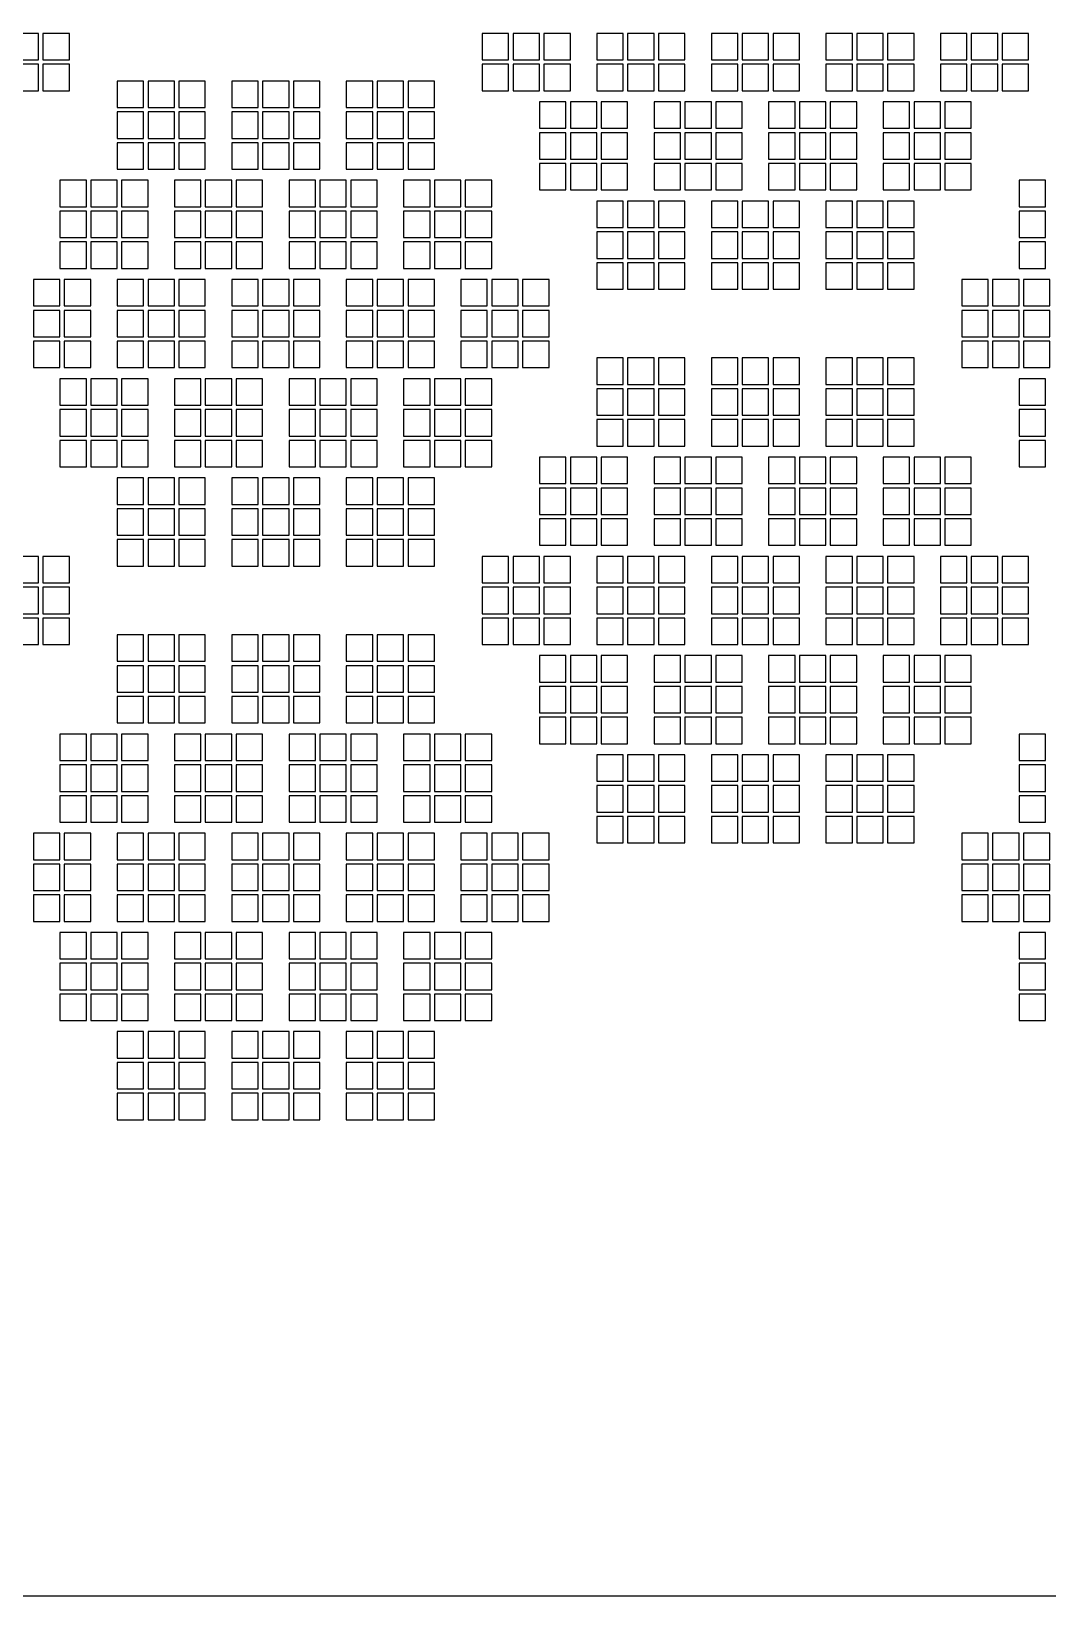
# Model space of a CAD drawing. Extents: x -49 to 54, y -38 to 38.
# Drawn here: x -10.94 to 0.6, y -38 to -20.25 of the extents above; entities that cross this region are included whole.
import ezdxf

# ---------------------------------------------------------------- set-up
doc = ezdxf.new("R2010")
doc.units = 0
doc.layers.add('BACK_LAYER', color=5, linetype='CONTINUOUS')
doc.layers.add('OUTLINE', color=7, linetype='CONTINUOUS')

msp = doc.modelspace()

# ---------------------------------------------------------------- linework, layer by layer
at = {"layer": 'BACK_LAYER'}
for points in [[(-11.155, -20.572), (-10.855, -20.572), (-10.855, -20.272), (-11.155, -20.272)], [(-10.805, -20.572), (-10.505, -20.572), (-10.505, -20.272), (-10.805, -20.272)], [(-5.821, -20.572), (-5.521, -20.572), (-5.521, -20.272), (-5.821, -20.272)], [(-5.471, -20.572), (-5.171, -20.572), (-5.171, -20.272), (-5.471, -20.272)], [(-5.121, -20.572), (-4.821, -20.572), (-4.821, -20.272), (-5.121, -20.272)], [(-4.521, -20.572), (-4.221, -20.572), (-4.221, -20.272), (-4.521, -20.272)], [(-4.171, -20.572), (-3.871, -20.572), (-3.871, -20.272), (-4.171, -20.272)], [(-3.821, -20.572), (-3.521, -20.572), (-3.521, -20.272), (-3.821, -20.272)], [(-3.221, -20.572), (-2.921, -20.572), (-2.921, -20.272), (-3.221, -20.272)], [(-2.871, -20.572), (-2.571, -20.572), (-2.571, -20.272), (-2.871, -20.272)], [(-2.521, -20.572), (-2.221, -20.572), (-2.221, -20.272), (-2.521, -20.272)], [(-1.921, -20.572), (-1.621, -20.572), (-1.621, -20.272), (-1.921, -20.272)], [(-1.571, -20.572), (-1.271, -20.572), (-1.271, -20.272), (-1.571, -20.272)], [(-1.221, -20.572), (-0.921, -20.572), (-0.921, -20.272), (-1.221, -20.272)], [(-0.621, -20.572), (-0.321, -20.572), (-0.321, -20.272), (-0.621, -20.272)], [(-0.271, -20.572), (0.029, -20.572), (0.029, -20.272), (-0.271, -20.272)], [(0.079, -20.572), (0.379, -20.572), (0.379, -20.272), (0.079, -20.272)], [(-11.155, -20.922), (-10.855, -20.922), (-10.855, -20.622), (-11.155, -20.622)], [(-10.805, -20.922), (-10.505, -20.922), (-10.505, -20.622), (-10.805, -20.622)], [(-5.821, -20.922), (-5.521, -20.922), (-5.521, -20.622), (-5.821, -20.622)], [(-5.471, -20.922), (-5.171, -20.922), (-5.171, -20.622), (-5.471, -20.622)], [(-5.121, -20.922), (-4.821, -20.922), (-4.821, -20.622), (-5.121, -20.622)], [(-4.521, -20.922), (-4.221, -20.922), (-4.221, -20.622), (-4.521, -20.622)], [(-4.171, -20.922), (-3.871, -20.922), (-3.871, -20.622), (-4.171, -20.622)], [(-3.821, -20.922), (-3.521, -20.922), (-3.521, -20.622), (-3.821, -20.622)], [(-3.221, -20.922), (-2.921, -20.922), (-2.921, -20.622), (-3.221, -20.622)], [(-2.871, -20.922), (-2.571, -20.922), (-2.571, -20.622), (-2.871, -20.622)], [(-2.521, -20.922), (-2.221, -20.922), (-2.221, -20.622), (-2.521, -20.622)], [(-1.921, -20.922), (-1.621, -20.922), (-1.621, -20.622), (-1.921, -20.622)], [(-1.571, -20.922), (-1.271, -20.922), (-1.271, -20.622), (-1.571, -20.622)], [(-1.221, -20.922), (-0.921, -20.922), (-0.921, -20.622), (-1.221, -20.622)], [(-0.621, -20.922), (-0.321, -20.922), (-0.321, -20.622), (-0.621, -20.622)], [(-0.271, -20.922), (0.029, -20.922), (0.029, -20.622), (-0.271, -20.622)], [(0.079, -20.922), (0.379, -20.922), (0.379, -20.622), (0.079, -20.622)], [(-9.963, -21.112), (-9.663, -21.112), (-9.663, -20.812), (-9.963, -20.812)], [(-9.613, -21.112), (-9.313, -21.112), (-9.313, -20.812), (-9.613, -20.812)], [(-9.263, -21.112), (-8.963, -21.112), (-8.963, -20.812), (-9.263, -20.812)], [(-8.663, -21.112), (-8.363, -21.112), (-8.363, -20.812), (-8.663, -20.812)], [(-8.313, -21.112), (-8.013, -21.112), (-8.013, -20.812), (-8.313, -20.812)], [(-7.963, -21.112), (-7.663, -21.112), (-7.663, -20.812), (-7.963, -20.812)], [(-7.363, -21.112), (-7.063, -21.112), (-7.063, -20.812), (-7.363, -20.812)], [(-7.013, -21.112), (-6.713, -21.112), (-6.713, -20.812), (-7.013, -20.812)], [(-6.663, -21.112), (-6.363, -21.112), (-6.363, -20.812), (-6.663, -20.812)], [(-5.171, -21.348), (-4.871, -21.348), (-4.871, -21.048), (-5.171, -21.048)], [(-4.821, -21.348), (-4.521, -21.348), (-4.521, -21.048), (-4.821, -21.048)], [(-4.471, -21.348), (-4.171, -21.348), (-4.171, -21.048), (-4.471, -21.048)], [(-3.871, -21.348), (-3.571, -21.348), (-3.571, -21.048), (-3.871, -21.048)], [(-3.521, -21.348), (-3.221, -21.348), (-3.221, -21.048), (-3.521, -21.048)], [(-3.171, -21.348), (-2.871, -21.348), (-2.871, -21.048), (-3.171, -21.048)], [(-2.571, -21.348), (-2.271, -21.348), (-2.271, -21.048), (-2.571, -21.048)], [(-2.221, -21.348), (-1.921, -21.348), (-1.921, -21.048), (-2.221, -21.048)], [(-1.871, -21.348), (-1.571, -21.348), (-1.571, -21.048), (-1.871, -21.048)], [(-1.271, -21.348), (-0.971, -21.348), (-0.971, -21.048), (-1.271, -21.048)], [(-0.921, -21.348), (-0.621, -21.348), (-0.621, -21.048), (-0.921, -21.048)], [(-0.571, -21.348), (-0.271, -21.348), (-0.271, -21.048), (-0.571, -21.048)], [(-9.963, -21.462), (-9.663, -21.462), (-9.663, -21.162), (-9.963, -21.162)], [(-9.613, -21.462), (-9.313, -21.462), (-9.313, -21.162), (-9.613, -21.162)], [(-9.263, -21.462), (-8.963, -21.462), (-8.963, -21.162), (-9.263, -21.162)], [(-8.663, -21.462), (-8.363, -21.462), (-8.363, -21.162), (-8.663, -21.162)], [(-8.313, -21.462), (-8.013, -21.462), (-8.013, -21.162), (-8.313, -21.162)], [(-7.963, -21.462), (-7.663, -21.462), (-7.663, -21.162), (-7.963, -21.162)], [(-7.363, -21.462), (-7.063, -21.462), (-7.063, -21.162), (-7.363, -21.162)], [(-7.013, -21.462), (-6.713, -21.462), (-6.713, -21.162), (-7.013, -21.162)], [(-6.663, -21.462), (-6.363, -21.462), (-6.363, -21.162), (-6.663, -21.162)], [(-5.171, -21.698), (-4.871, -21.698), (-4.871, -21.398), (-5.171, -21.398)], [(-4.821, -21.698), (-4.521, -21.698), (-4.521, -21.398), (-4.821, -21.398)], [(-4.471, -21.698), (-4.171, -21.698), (-4.171, -21.398), (-4.471, -21.398)], [(-3.871, -21.698), (-3.571, -21.698), (-3.571, -21.398), (-3.871, -21.398)], [(-3.521, -21.698), (-3.221, -21.698), (-3.221, -21.398), (-3.521, -21.398)], [(-3.171, -21.698), (-2.871, -21.698), (-2.871, -21.398), (-3.171, -21.398)], [(-2.571, -21.698), (-2.271, -21.698), (-2.271, -21.398), (-2.571, -21.398)], [(-2.221, -21.698), (-1.921, -21.698), (-1.921, -21.398), (-2.221, -21.398)], [(-1.871, -21.698), (-1.571, -21.698), (-1.571, -21.398), (-1.871, -21.398)], [(-1.271, -21.698), (-0.971, -21.698), (-0.971, -21.398), (-1.271, -21.398)], [(-0.921, -21.698), (-0.621, -21.698), (-0.621, -21.398), (-0.921, -21.398)], [(-0.571, -21.698), (-0.271, -21.698), (-0.271, -21.398), (-0.571, -21.398)], [(-9.963, -21.812), (-9.663, -21.812), (-9.663, -21.512), (-9.963, -21.512)], [(-9.613, -21.812), (-9.313, -21.812), (-9.313, -21.512), (-9.613, -21.512)], [(-9.263, -21.812), (-8.963, -21.812), (-8.963, -21.512), (-9.263, -21.512)], [(-8.663, -21.812), (-8.363, -21.812), (-8.363, -21.512), (-8.663, -21.512)], [(-8.313, -21.812), (-8.013, -21.812), (-8.013, -21.512), (-8.313, -21.512)], [(-7.963, -21.812), (-7.663, -21.812), (-7.663, -21.512), (-7.963, -21.512)], [(-7.363, -21.812), (-7.063, -21.812), (-7.063, -21.512), (-7.363, -21.512)], [(-7.013, -21.812), (-6.713, -21.812), (-6.713, -21.512), (-7.013, -21.512)], [(-6.663, -21.812), (-6.363, -21.812), (-6.363, -21.512), (-6.663, -21.512)], [(-5.171, -22.048), (-4.871, -22.048), (-4.871, -21.748), (-5.171, -21.748)], [(-4.821, -22.048), (-4.521, -22.048), (-4.521, -21.748), (-4.821, -21.748)], [(-4.471, -22.048), (-4.171, -22.048), (-4.171, -21.748), (-4.471, -21.748)], [(-3.871, -22.048), (-3.571, -22.048), (-3.571, -21.748), (-3.871, -21.748)], [(-3.521, -22.048), (-3.221, -22.048), (-3.221, -21.748), (-3.521, -21.748)], [(-3.171, -22.048), (-2.871, -22.048), (-2.871, -21.748), (-3.171, -21.748)], [(-2.571, -22.048), (-2.271, -22.048), (-2.271, -21.748), (-2.571, -21.748)], [(-2.221, -22.048), (-1.921, -22.048), (-1.921, -21.748), (-2.221, -21.748)], [(-1.871, -22.048), (-1.571, -22.048), (-1.571, -21.748), (-1.871, -21.748)], [(-1.271, -22.048), (-0.971, -22.048), (-0.971, -21.748), (-1.271, -21.748)], [(-0.921, -22.048), (-0.621, -22.048), (-0.621, -21.748), (-0.921, -21.748)], [(-0.571, -22.048), (-0.271, -22.048), (-0.271, -21.748), (-0.571, -21.748)], [(-10.613, -22.238), (-10.313, -22.238), (-10.313, -21.938), (-10.613, -21.938)], [(-10.263, -22.238), (-9.963, -22.238), (-9.963, -21.938), (-10.263, -21.938)], [(-9.913, -22.238), (-9.613, -22.238), (-9.613, -21.938), (-9.913, -21.938)], [(-9.313, -22.238), (-9.013, -22.238), (-9.013, -21.938), (-9.313, -21.938)], [(-8.963, -22.238), (-8.663, -22.238), (-8.663, -21.938), (-8.963, -21.938)], [(-8.613, -22.238), (-8.313, -22.238), (-8.313, -21.938), (-8.613, -21.938)], [(-8.013, -22.238), (-7.713, -22.238), (-7.713, -21.938), (-8.013, -21.938)], [(-7.663, -22.238), (-7.363, -22.238), (-7.363, -21.938), (-7.663, -21.938)], [(-7.313, -22.238), (-7.013, -22.238), (-7.013, -21.938), (-7.313, -21.938)], [(-6.713, -22.238), (-6.413, -22.238), (-6.413, -21.938), (-6.713, -21.938)], [(-6.363, -22.238), (-6.063, -22.238), (-6.063, -21.938), (-6.363, -21.938)], [(-6.013, -22.238), (-5.713, -22.238), (-5.713, -21.938), (-6.013, -21.938)], [(0.271, -22.238), (0.571, -22.238), (0.571, -21.938), (0.271, -21.938)], [(-4.521, -22.474), (-4.221, -22.474), (-4.221, -22.174), (-4.521, -22.174)], [(-4.171, -22.474), (-3.871, -22.474), (-3.871, -22.174), (-4.171, -22.174)], [(-3.821, -22.474), (-3.521, -22.474), (-3.521, -22.174), (-3.821, -22.174)], [(-3.221, -22.474), (-2.921, -22.474), (-2.921, -22.174), (-3.221, -22.174)], [(-2.871, -22.474), (-2.571, -22.474), (-2.571, -22.174), (-2.871, -22.174)], [(-2.521, -22.474), (-2.221, -22.474), (-2.221, -22.174), (-2.521, -22.174)], [(-1.921, -22.474), (-1.621, -22.474), (-1.621, -22.174), (-1.921, -22.174)], [(-1.571, -22.474), (-1.271, -22.474), (-1.271, -22.174), (-1.571, -22.174)], [(-1.221, -22.474), (-0.921, -22.474), (-0.921, -22.174), (-1.221, -22.174)], [(-10.613, -22.588), (-10.313, -22.588), (-10.313, -22.288), (-10.613, -22.288)], [(-10.263, -22.588), (-9.963, -22.588), (-9.963, -22.288), (-10.263, -22.288)], [(-9.913, -22.588), (-9.613, -22.588), (-9.613, -22.288), (-9.913, -22.288)], [(-9.313, -22.588), (-9.013, -22.588), (-9.013, -22.288), (-9.313, -22.288)], [(-8.963, -22.588), (-8.663, -22.588), (-8.663, -22.288), (-8.963, -22.288)], [(-8.613, -22.588), (-8.313, -22.588), (-8.313, -22.288), (-8.613, -22.288)], [(-8.013, -22.588), (-7.713, -22.588), (-7.713, -22.288), (-8.013, -22.288)], [(-7.663, -22.588), (-7.363, -22.588), (-7.363, -22.288), (-7.663, -22.288)], [(-7.313, -22.588), (-7.013, -22.588), (-7.013, -22.288), (-7.313, -22.288)], [(-6.713, -22.588), (-6.413, -22.588), (-6.413, -22.288), (-6.713, -22.288)], [(-6.363, -22.588), (-6.063, -22.588), (-6.063, -22.288), (-6.363, -22.288)], [(-6.013, -22.588), (-5.713, -22.588), (-5.713, -22.288), (-6.013, -22.288)], [(0.271, -22.588), (0.571, -22.588), (0.571, -22.288), (0.271, -22.288)], [(-4.521, -22.824), (-4.221, -22.824), (-4.221, -22.524), (-4.521, -22.524)], [(-4.171, -22.824), (-3.871, -22.824), (-3.871, -22.524), (-4.171, -22.524)], [(-3.821, -22.824), (-3.521, -22.824), (-3.521, -22.524), (-3.821, -22.524)], [(-3.221, -22.824), (-2.921, -22.824), (-2.921, -22.524), (-3.221, -22.524)], [(-2.871, -22.824), (-2.571, -22.824), (-2.571, -22.524), (-2.871, -22.524)], [(-2.521, -22.824), (-2.221, -22.824), (-2.221, -22.524), (-2.521, -22.524)], [(-1.921, -22.824), (-1.621, -22.824), (-1.621, -22.524), (-1.921, -22.524)], [(-1.571, -22.824), (-1.271, -22.824), (-1.271, -22.524), (-1.571, -22.524)], [(-1.221, -22.824), (-0.921, -22.824), (-0.921, -22.524), (-1.221, -22.524)], [(-10.613, -22.938), (-10.313, -22.938), (-10.313, -22.638), (-10.613, -22.638)], [(-10.263, -22.938), (-9.963, -22.938), (-9.963, -22.638), (-10.263, -22.638)], [(-9.913, -22.938), (-9.613, -22.938), (-9.613, -22.638), (-9.913, -22.638)], [(-9.313, -22.938), (-9.013, -22.938), (-9.013, -22.638), (-9.313, -22.638)], [(-8.963, -22.938), (-8.663, -22.938), (-8.663, -22.638), (-8.963, -22.638)], [(-8.613, -22.938), (-8.313, -22.938), (-8.313, -22.638), (-8.613, -22.638)], [(-8.013, -22.938), (-7.713, -22.938), (-7.713, -22.638), (-8.013, -22.638)], [(-7.663, -22.938), (-7.363, -22.938), (-7.363, -22.638), (-7.663, -22.638)], [(-7.313, -22.938), (-7.013, -22.938), (-7.013, -22.638), (-7.313, -22.638)], [(-6.713, -22.938), (-6.413, -22.938), (-6.413, -22.638), (-6.713, -22.638)], [(-6.363, -22.938), (-6.063, -22.938), (-6.063, -22.638), (-6.363, -22.638)], [(-6.013, -22.938), (-5.713, -22.938), (-5.713, -22.638), (-6.013, -22.638)], [(0.271, -22.938), (0.571, -22.938), (0.571, -22.638), (0.271, -22.638)], [(-4.521, -23.174), (-4.221, -23.174), (-4.221, -22.874), (-4.521, -22.874)], [(-4.171, -23.174), (-3.871, -23.174), (-3.871, -22.874), (-4.171, -22.874)], [(-3.821, -23.174), (-3.521, -23.174), (-3.521, -22.874), (-3.821, -22.874)], [(-3.221, -23.174), (-2.921, -23.174), (-2.921, -22.874), (-3.221, -22.874)], [(-2.871, -23.174), (-2.571, -23.174), (-2.571, -22.874), (-2.871, -22.874)], [(-2.521, -23.174), (-2.221, -23.174), (-2.221, -22.874), (-2.521, -22.874)], [(-1.921, -23.174), (-1.621, -23.174), (-1.621, -22.874), (-1.921, -22.874)], [(-1.571, -23.174), (-1.271, -23.174), (-1.271, -22.874), (-1.571, -22.874)], [(-1.221, -23.174), (-0.921, -23.174), (-0.921, -22.874), (-1.221, -22.874)], [(-10.913, -23.364), (-10.613, -23.364), (-10.613, -23.064), (-10.913, -23.064)], [(-10.563, -23.364), (-10.263, -23.364), (-10.263, -23.064), (-10.563, -23.064)], [(-9.963, -23.364), (-9.663, -23.364), (-9.663, -23.064), (-9.963, -23.064)], [(-9.613, -23.364), (-9.313, -23.364), (-9.313, -23.064), (-9.613, -23.064)], [(-9.263, -23.364), (-8.963, -23.364), (-8.963, -23.064), (-9.263, -23.064)], [(-8.663, -23.364), (-8.363, -23.364), (-8.363, -23.064), (-8.663, -23.064)], [(-8.313, -23.364), (-8.013, -23.364), (-8.013, -23.064), (-8.313, -23.064)], [(-7.963, -23.364), (-7.663, -23.364), (-7.663, -23.064), (-7.963, -23.064)], [(-7.363, -23.364), (-7.063, -23.364), (-7.063, -23.064), (-7.363, -23.064)], [(-7.013, -23.364), (-6.713, -23.364), (-6.713, -23.064), (-7.013, -23.064)], [(-6.663, -23.364), (-6.363, -23.364), (-6.363, -23.064), (-6.663, -23.064)], [(-6.063, -23.364), (-5.763, -23.364), (-5.763, -23.064), (-6.063, -23.064)], [(-5.713, -23.364), (-5.413, -23.364), (-5.413, -23.064), (-5.713, -23.064)], [(-5.363, -23.364), (-5.063, -23.364), (-5.063, -23.064), (-5.363, -23.064)], [(-0.379, -23.364), (-0.079, -23.364), (-0.079, -23.064), (-0.379, -23.064)], [(-0.029, -23.364), (0.271, -23.364), (0.271, -23.064), (-0.029, -23.064)], [(0.321, -23.364), (0.621, -23.364), (0.621, -23.064), (0.321, -23.064)], [(-10.913, -23.714), (-10.613, -23.714), (-10.613, -23.414), (-10.913, -23.414)], [(-10.563, -23.714), (-10.263, -23.714), (-10.263, -23.414), (-10.563, -23.414)], [(-9.963, -23.714), (-9.663, -23.714), (-9.663, -23.414), (-9.963, -23.414)], [(-9.613, -23.714), (-9.313, -23.714), (-9.313, -23.414), (-9.613, -23.414)], [(-9.263, -23.714), (-8.963, -23.714), (-8.963, -23.414), (-9.263, -23.414)], [(-8.663, -23.714), (-8.363, -23.714), (-8.363, -23.414), (-8.663, -23.414)], [(-8.313, -23.714), (-8.013, -23.714), (-8.013, -23.414), (-8.313, -23.414)], [(-7.963, -23.714), (-7.663, -23.714), (-7.663, -23.414), (-7.963, -23.414)], [(-7.363, -23.714), (-7.063, -23.714), (-7.063, -23.414), (-7.363, -23.414)], [(-7.013, -23.714), (-6.713, -23.714), (-6.713, -23.414), (-7.013, -23.414)], [(-6.663, -23.714), (-6.363, -23.714), (-6.363, -23.414), (-6.663, -23.414)], [(-6.063, -23.714), (-5.763, -23.714), (-5.763, -23.414), (-6.063, -23.414)], [(-5.713, -23.714), (-5.413, -23.714), (-5.413, -23.414), (-5.713, -23.414)], [(-5.363, -23.714), (-5.063, -23.714), (-5.063, -23.414), (-5.363, -23.414)], [(-0.379, -23.714), (-0.079, -23.714), (-0.079, -23.414), (-0.379, -23.414)], [(-0.029, -23.714), (0.271, -23.714), (0.271, -23.414), (-0.029, -23.414)], [(0.321, -23.714), (0.621, -23.714), (0.621, -23.414), (0.321, -23.414)], [(-10.913, -24.064), (-10.613, -24.064), (-10.613, -23.764), (-10.913, -23.764)], [(-10.563, -24.064), (-10.263, -24.064), (-10.263, -23.764), (-10.563, -23.764)], [(-9.963, -24.064), (-9.663, -24.064), (-9.663, -23.764), (-9.963, -23.764)], [(-9.613, -24.064), (-9.313, -24.064), (-9.313, -23.764), (-9.613, -23.764)], [(-9.263, -24.064), (-8.963, -24.064), (-8.963, -23.764), (-9.263, -23.764)], [(-8.663, -24.064), (-8.363, -24.064), (-8.363, -23.764), (-8.663, -23.764)], [(-8.313, -24.064), (-8.013, -24.064), (-8.013, -23.764), (-8.313, -23.764)], [(-7.963, -24.064), (-7.663, -24.064), (-7.663, -23.764), (-7.963, -23.764)], [(-7.363, -24.064), (-7.063, -24.064), (-7.063, -23.764), (-7.363, -23.764)], [(-7.013, -24.064), (-6.713, -24.064), (-6.713, -23.764), (-7.013, -23.764)], [(-6.663, -24.064), (-6.363, -24.064), (-6.363, -23.764), (-6.663, -23.764)], [(-6.063, -24.064), (-5.763, -24.064), (-5.763, -23.764), (-6.063, -23.764)], [(-5.713, -24.064), (-5.413, -24.064), (-5.413, -23.764), (-5.713, -23.764)], [(-5.363, -24.064), (-5.063, -24.064), (-5.063, -23.764), (-5.363, -23.764)], [(-0.379, -24.064), (-0.079, -24.064), (-0.079, -23.764), (-0.379, -23.764)], [(-0.029, -24.064), (0.271, -24.064), (0.271, -23.764), (-0.029, -23.764)], [(0.321, -24.064), (0.621, -24.064), (0.621, -23.764), (0.321, -23.764)], [(-4.521, -24.254), (-4.221, -24.254), (-4.221, -23.954), (-4.521, -23.954)], [(-4.171, -24.254), (-3.871, -24.254), (-3.871, -23.954), (-4.171, -23.954)], [(-3.821, -24.254), (-3.521, -24.254), (-3.521, -23.954), (-3.821, -23.954)], [(-3.221, -24.254), (-2.921, -24.254), (-2.921, -23.954), (-3.221, -23.954)], [(-2.871, -24.254), (-2.571, -24.254), (-2.571, -23.954), (-2.871, -23.954)], [(-2.521, -24.254), (-2.221, -24.254), (-2.221, -23.954), (-2.521, -23.954)], [(-1.921, -24.254), (-1.621, -24.254), (-1.621, -23.954), (-1.921, -23.954)], [(-1.571, -24.254), (-1.271, -24.254), (-1.271, -23.954), (-1.571, -23.954)], [(-1.221, -24.254), (-0.921, -24.254), (-0.921, -23.954), (-1.221, -23.954)], [(-10.613, -24.49), (-10.313, -24.49), (-10.313, -24.19), (-10.613, -24.19)], [(-10.263, -24.49), (-9.963, -24.49), (-9.963, -24.19), (-10.263, -24.19)], [(-9.913, -24.49), (-9.613, -24.49), (-9.613, -24.19), (-9.913, -24.19)], [(-9.313, -24.49), (-9.013, -24.49), (-9.013, -24.19), (-9.313, -24.19)], [(-8.963, -24.49), (-8.663, -24.49), (-8.663, -24.19), (-8.963, -24.19)], [(-8.613, -24.49), (-8.313, -24.49), (-8.313, -24.19), (-8.613, -24.19)], [(-8.013, -24.49), (-7.713, -24.49), (-7.713, -24.19), (-8.013, -24.19)], [(-7.663, -24.49), (-7.363, -24.49), (-7.363, -24.19), (-7.663, -24.19)], [(-7.313, -24.49), (-7.013, -24.49), (-7.013, -24.19), (-7.313, -24.19)], [(-6.713, -24.49), (-6.413, -24.49), (-6.413, -24.19), (-6.713, -24.19)], [(-6.363, -24.49), (-6.063, -24.49), (-6.063, -24.19), (-6.363, -24.19)], [(-6.013, -24.49), (-5.713, -24.49), (-5.713, -24.19), (-6.013, -24.19)], [(-4.521, -24.604), (-4.221, -24.604), (-4.221, -24.304), (-4.521, -24.304)], [(-4.171, -24.604), (-3.871, -24.604), (-3.871, -24.304), (-4.171, -24.304)], [(-3.821, -24.604), (-3.521, -24.604), (-3.521, -24.304), (-3.821, -24.304)], [(-3.221, -24.604), (-2.921, -24.604), (-2.921, -24.304), (-3.221, -24.304)], [(-2.871, -24.604), (-2.571, -24.604), (-2.571, -24.304), (-2.871, -24.304)], [(-2.521, -24.604), (-2.221, -24.604), (-2.221, -24.304), (-2.521, -24.304)], [(-1.921, -24.604), (-1.621, -24.604), (-1.621, -24.304), (-1.921, -24.304)], [(-1.571, -24.604), (-1.271, -24.604), (-1.271, -24.304), (-1.571, -24.304)], [(-1.221, -24.604), (-0.921, -24.604), (-0.921, -24.304), (-1.221, -24.304)], [(0.271, -24.49), (0.571, -24.49), (0.571, -24.19), (0.271, -24.19)], [(-10.613, -24.84), (-10.313, -24.84), (-10.313, -24.54), (-10.613, -24.54)], [(-10.263, -24.84), (-9.963, -24.84), (-9.963, -24.54), (-10.263, -24.54)], [(-9.913, -24.84), (-9.613, -24.84), (-9.613, -24.54), (-9.913, -24.54)], [(-9.313, -24.84), (-9.013, -24.84), (-9.013, -24.54), (-9.313, -24.54)], [(-8.963, -24.84), (-8.663, -24.84), (-8.663, -24.54), (-8.963, -24.54)], [(-8.613, -24.84), (-8.313, -24.84), (-8.313, -24.54), (-8.613, -24.54)], [(-8.013, -24.84), (-7.713, -24.84), (-7.713, -24.54), (-8.013, -24.54)], [(-7.663, -24.84), (-7.363, -24.84), (-7.363, -24.54), (-7.663, -24.54)], [(-7.313, -24.84), (-7.013, -24.84), (-7.013, -24.54), (-7.313, -24.54)], [(-6.713, -24.84), (-6.413, -24.84), (-6.413, -24.54), (-6.713, -24.54)], [(-6.363, -24.84), (-6.063, -24.84), (-6.063, -24.54), (-6.363, -24.54)], [(-6.013, -24.84), (-5.713, -24.84), (-5.713, -24.54), (-6.013, -24.54)], [(-4.521, -24.954), (-4.221, -24.954), (-4.221, -24.654), (-4.521, -24.654)], [(-4.171, -24.954), (-3.871, -24.954), (-3.871, -24.654), (-4.171, -24.654)], [(-3.821, -24.954), (-3.521, -24.954), (-3.521, -24.654), (-3.821, -24.654)], [(-3.221, -24.954), (-2.921, -24.954), (-2.921, -24.654), (-3.221, -24.654)], [(-2.871, -24.954), (-2.571, -24.954), (-2.571, -24.654), (-2.871, -24.654)], [(-2.521, -24.954), (-2.221, -24.954), (-2.221, -24.654), (-2.521, -24.654)], [(-1.921, -24.954), (-1.621, -24.954), (-1.621, -24.654), (-1.921, -24.654)], [(-1.571, -24.954), (-1.271, -24.954), (-1.271, -24.654), (-1.571, -24.654)], [(-1.221, -24.954), (-0.921, -24.954), (-0.921, -24.654), (-1.221, -24.654)], [(0.271, -24.84), (0.571, -24.84), (0.571, -24.54), (0.271, -24.54)], [(-10.613, -25.19), (-10.313, -25.19), (-10.313, -24.89), (-10.613, -24.89)], [(-10.263, -25.19), (-9.963, -25.19), (-9.963, -24.89), (-10.263, -24.89)], [(-9.913, -25.19), (-9.613, -25.19), (-9.613, -24.89), (-9.913, -24.89)], [(-9.313, -25.19), (-9.013, -25.19), (-9.013, -24.89), (-9.313, -24.89)], [(-8.963, -25.19), (-8.663, -25.19), (-8.663, -24.89), (-8.963, -24.89)], [(-8.613, -25.19), (-8.313, -25.19), (-8.313, -24.89), (-8.613, -24.89)], [(-8.013, -25.19), (-7.713, -25.19), (-7.713, -24.89), (-8.013, -24.89)], [(-7.663, -25.19), (-7.363, -25.19), (-7.363, -24.89), (-7.663, -24.89)], [(-7.313, -25.19), (-7.013, -25.19), (-7.013, -24.89), (-7.313, -24.89)], [(-6.713, -25.19), (-6.413, -25.19), (-6.413, -24.89), (-6.713, -24.89)], [(-6.363, -25.19), (-6.063, -25.19), (-6.063, -24.89), (-6.363, -24.89)], [(-6.013, -25.19), (-5.713, -25.19), (-5.713, -24.89), (-6.013, -24.89)], [(0.271, -25.19), (0.571, -25.19), (0.571, -24.89), (0.271, -24.89)], [(-5.171, -25.38), (-4.871, -25.38), (-4.871, -25.08), (-5.171, -25.08)], [(-4.821, -25.38), (-4.521, -25.38), (-4.521, -25.08), (-4.821, -25.08)], [(-4.471, -25.38), (-4.171, -25.38), (-4.171, -25.08), (-4.471, -25.08)], [(-3.871, -25.38), (-3.571, -25.38), (-3.571, -25.08), (-3.871, -25.08)], [(-3.521, -25.38), (-3.221, -25.38), (-3.221, -25.08), (-3.521, -25.08)], [(-3.171, -25.38), (-2.871, -25.38), (-2.871, -25.08), (-3.171, -25.08)], [(-2.571, -25.38), (-2.271, -25.38), (-2.271, -25.08), (-2.571, -25.08)], [(-2.221, -25.38), (-1.921, -25.38), (-1.921, -25.08), (-2.221, -25.08)], [(-1.871, -25.38), (-1.571, -25.38), (-1.571, -25.08), (-1.871, -25.08)], [(-1.271, -25.38), (-0.971, -25.38), (-0.971, -25.08), (-1.271, -25.08)], [(-0.921, -25.38), (-0.621, -25.38), (-0.621, -25.08), (-0.921, -25.08)], [(-0.571, -25.38), (-0.271, -25.38), (-0.271, -25.08), (-0.571, -25.08)], [(-9.963, -25.616), (-9.663, -25.616), (-9.663, -25.316), (-9.963, -25.316)], [(-9.613, -25.616), (-9.313, -25.616), (-9.313, -25.316), (-9.613, -25.316)], [(-9.263, -25.616), (-8.963, -25.616), (-8.963, -25.316), (-9.263, -25.316)], [(-8.663, -25.616), (-8.363, -25.616), (-8.363, -25.316), (-8.663, -25.316)], [(-8.313, -25.616), (-8.013, -25.616), (-8.013, -25.316), (-8.313, -25.316)], [(-7.963, -25.616), (-7.663, -25.616), (-7.663, -25.316), (-7.963, -25.316)], [(-7.363, -25.616), (-7.063, -25.616), (-7.063, -25.316), (-7.363, -25.316)], [(-7.013, -25.616), (-6.713, -25.616), (-6.713, -25.316), (-7.013, -25.316)], [(-6.663, -25.616), (-6.363, -25.616), (-6.363, -25.316), (-6.663, -25.316)], [(-5.171, -25.73), (-4.871, -25.73), (-4.871, -25.43), (-5.171, -25.43)], [(-4.821, -25.73), (-4.521, -25.73), (-4.521, -25.43), (-4.821, -25.43)], [(-4.471, -25.73), (-4.171, -25.73), (-4.171, -25.43), (-4.471, -25.43)], [(-3.871, -25.73), (-3.571, -25.73), (-3.571, -25.43), (-3.871, -25.43)], [(-3.521, -25.73), (-3.221, -25.73), (-3.221, -25.43), (-3.521, -25.43)], [(-3.171, -25.73), (-2.871, -25.73), (-2.871, -25.43), (-3.171, -25.43)], [(-2.571, -25.73), (-2.271, -25.73), (-2.271, -25.43), (-2.571, -25.43)], [(-2.221, -25.73), (-1.921, -25.73), (-1.921, -25.43), (-2.221, -25.43)], [(-1.871, -25.73), (-1.571, -25.73), (-1.571, -25.43), (-1.871, -25.43)], [(-1.271, -25.73), (-0.971, -25.73), (-0.971, -25.43), (-1.271, -25.43)], [(-0.921, -25.73), (-0.621, -25.73), (-0.621, -25.43), (-0.921, -25.43)], [(-0.571, -25.73), (-0.271, -25.73), (-0.271, -25.43), (-0.571, -25.43)], [(-9.963, -25.966), (-9.663, -25.966), (-9.663, -25.666), (-9.963, -25.666)], [(-9.613, -25.966), (-9.313, -25.966), (-9.313, -25.666), (-9.613, -25.666)], [(-9.263, -25.966), (-8.963, -25.966), (-8.963, -25.666), (-9.263, -25.666)], [(-8.663, -25.966), (-8.363, -25.966), (-8.363, -25.666), (-8.663, -25.666)], [(-8.313, -25.966), (-8.013, -25.966), (-8.013, -25.666), (-8.313, -25.666)], [(-7.963, -25.966), (-7.663, -25.966), (-7.663, -25.666), (-7.963, -25.666)], [(-7.363, -25.966), (-7.063, -25.966), (-7.063, -25.666), (-7.363, -25.666)], [(-7.013, -25.966), (-6.713, -25.966), (-6.713, -25.666), (-7.013, -25.666)], [(-6.663, -25.966), (-6.363, -25.966), (-6.363, -25.666), (-6.663, -25.666)], [(-5.171, -26.08), (-4.871, -26.08), (-4.871, -25.78), (-5.171, -25.78)], [(-4.821, -26.08), (-4.521, -26.08), (-4.521, -25.78), (-4.821, -25.78)], [(-4.471, -26.08), (-4.171, -26.08), (-4.171, -25.78), (-4.471, -25.78)], [(-3.871, -26.08), (-3.571, -26.08), (-3.571, -25.78), (-3.871, -25.78)], [(-3.521, -26.08), (-3.221, -26.08), (-3.221, -25.78), (-3.521, -25.78)], [(-3.171, -26.08), (-2.871, -26.08), (-2.871, -25.78), (-3.171, -25.78)], [(-2.571, -26.08), (-2.271, -26.08), (-2.271, -25.78), (-2.571, -25.78)], [(-2.221, -26.08), (-1.921, -26.08), (-1.921, -25.78), (-2.221, -25.78)], [(-1.871, -26.08), (-1.571, -26.08), (-1.571, -25.78), (-1.871, -25.78)], [(-1.271, -26.08), (-0.971, -26.08), (-0.971, -25.78), (-1.271, -25.78)], [(-0.921, -26.08), (-0.621, -26.08), (-0.621, -25.78), (-0.921, -25.78)], [(-0.571, -26.08), (-0.271, -26.08), (-0.271, -25.78), (-0.571, -25.78)], [(-9.963, -26.316), (-9.663, -26.316), (-9.663, -26.016), (-9.963, -26.016)], [(-9.613, -26.316), (-9.313, -26.316), (-9.313, -26.016), (-9.613, -26.016)], [(-9.263, -26.316), (-8.963, -26.316), (-8.963, -26.016), (-9.263, -26.016)], [(-8.663, -26.316), (-8.363, -26.316), (-8.363, -26.016), (-8.663, -26.016)], [(-8.313, -26.316), (-8.013, -26.316), (-8.013, -26.016), (-8.313, -26.016)], [(-7.963, -26.316), (-7.663, -26.316), (-7.663, -26.016), (-7.963, -26.016)], [(-7.363, -26.316), (-7.063, -26.316), (-7.063, -26.016), (-7.363, -26.016)], [(-7.013, -26.316), (-6.713, -26.316), (-6.713, -26.016), (-7.013, -26.016)], [(-6.663, -26.316), (-6.363, -26.316), (-6.363, -26.016), (-6.663, -26.016)], [(-11.155, -26.506), (-10.855, -26.506), (-10.855, -26.206), (-11.155, -26.206)], [(-10.805, -26.506), (-10.505, -26.506), (-10.505, -26.206), (-10.805, -26.206)], [(-5.821, -26.506), (-5.521, -26.506), (-5.521, -26.206), (-5.821, -26.206)], [(-5.471, -26.506), (-5.171, -26.506), (-5.171, -26.206), (-5.471, -26.206)], [(-5.121, -26.506), (-4.821, -26.506), (-4.821, -26.206), (-5.121, -26.206)], [(-4.521, -26.506), (-4.221, -26.506), (-4.221, -26.206), (-4.521, -26.206)], [(-4.171, -26.506), (-3.871, -26.506), (-3.871, -26.206), (-4.171, -26.206)], [(-3.821, -26.506), (-3.521, -26.506), (-3.521, -26.206), (-3.821, -26.206)], [(-3.221, -26.506), (-2.921, -26.506), (-2.921, -26.206), (-3.221, -26.206)], [(-2.871, -26.506), (-2.571, -26.506), (-2.571, -26.206), (-2.871, -26.206)], [(-2.521, -26.506), (-2.221, -26.506), (-2.221, -26.206), (-2.521, -26.206)], [(-1.921, -26.506), (-1.621, -26.506), (-1.621, -26.206), (-1.921, -26.206)], [(-1.571, -26.506), (-1.271, -26.506), (-1.271, -26.206), (-1.571, -26.206)], [(-1.221, -26.506), (-0.921, -26.506), (-0.921, -26.206), (-1.221, -26.206)], [(-0.621, -26.506), (-0.321, -26.506), (-0.321, -26.206), (-0.621, -26.206)], [(-0.271, -26.506), (0.029, -26.506), (0.029, -26.206), (-0.271, -26.206)], [(0.079, -26.506), (0.379, -26.506), (0.379, -26.206), (0.079, -26.206)], [(-11.155, -26.856), (-10.855, -26.856), (-10.855, -26.556), (-11.155, -26.556)], [(-10.805, -26.856), (-10.505, -26.856), (-10.505, -26.556), (-10.805, -26.556)], [(-5.821, -26.856), (-5.521, -26.856), (-5.521, -26.556), (-5.821, -26.556)], [(-5.471, -26.856), (-5.171, -26.856), (-5.171, -26.556), (-5.471, -26.556)], [(-5.121, -26.856), (-4.821, -26.856), (-4.821, -26.556), (-5.121, -26.556)], [(-4.521, -26.856), (-4.221, -26.856), (-4.221, -26.556), (-4.521, -26.556)], [(-4.171, -26.856), (-3.871, -26.856), (-3.871, -26.556), (-4.171, -26.556)], [(-3.821, -26.856), (-3.521, -26.856), (-3.521, -26.556), (-3.821, -26.556)], [(-3.221, -26.856), (-2.921, -26.856), (-2.921, -26.556), (-3.221, -26.556)], [(-2.871, -26.856), (-2.571, -26.856), (-2.571, -26.556), (-2.871, -26.556)], [(-2.521, -26.856), (-2.221, -26.856), (-2.221, -26.556), (-2.521, -26.556)], [(-1.921, -26.856), (-1.621, -26.856), (-1.621, -26.556), (-1.921, -26.556)], [(-1.571, -26.856), (-1.271, -26.856), (-1.271, -26.556), (-1.571, -26.556)], [(-1.221, -26.856), (-0.921, -26.856), (-0.921, -26.556), (-1.221, -26.556)], [(-0.621, -26.856), (-0.321, -26.856), (-0.321, -26.556), (-0.621, -26.556)], [(-0.271, -26.856), (0.029, -26.856), (0.029, -26.556), (-0.271, -26.556)], [(0.079, -26.856), (0.379, -26.856), (0.379, -26.556), (0.079, -26.556)], [(-11.155, -27.206), (-10.855, -27.206), (-10.855, -26.906), (-11.155, -26.906)], [(-10.805, -27.206), (-10.505, -27.206), (-10.505, -26.906), (-10.805, -26.906)], [(-5.821, -27.206), (-5.521, -27.206), (-5.521, -26.906), (-5.821, -26.906)], [(-5.471, -27.206), (-5.171, -27.206), (-5.171, -26.906), (-5.471, -26.906)], [(-5.121, -27.206), (-4.821, -27.206), (-4.821, -26.906), (-5.121, -26.906)], [(-4.521, -27.206), (-4.221, -27.206), (-4.221, -26.906), (-4.521, -26.906)], [(-4.171, -27.206), (-3.871, -27.206), (-3.871, -26.906), (-4.171, -26.906)], [(-3.821, -27.206), (-3.521, -27.206), (-3.521, -26.906), (-3.821, -26.906)], [(-3.221, -27.206), (-2.921, -27.206), (-2.921, -26.906), (-3.221, -26.906)], [(-2.871, -27.206), (-2.571, -27.206), (-2.571, -26.906), (-2.871, -26.906)], [(-2.521, -27.206), (-2.221, -27.206), (-2.221, -26.906), (-2.521, -26.906)], [(-1.921, -27.206), (-1.621, -27.206), (-1.621, -26.906), (-1.921, -26.906)], [(-1.571, -27.206), (-1.271, -27.206), (-1.271, -26.906), (-1.571, -26.906)], [(-1.221, -27.206), (-0.921, -27.206), (-0.921, -26.906), (-1.221, -26.906)], [(-0.621, -27.206), (-0.321, -27.206), (-0.321, -26.906), (-0.621, -26.906)], [(-0.271, -27.206), (0.029, -27.206), (0.029, -26.906), (-0.271, -26.906)], [(0.079, -27.206), (0.379, -27.206), (0.379, -26.906), (0.079, -26.906)], [(-9.963, -27.396), (-9.663, -27.396), (-9.663, -27.096), (-9.963, -27.096)], [(-9.613, -27.396), (-9.313, -27.396), (-9.313, -27.096), (-9.613, -27.096)], [(-9.263, -27.396), (-8.963, -27.396), (-8.963, -27.096), (-9.263, -27.096)], [(-8.663, -27.396), (-8.363, -27.396), (-8.363, -27.096), (-8.663, -27.096)], [(-8.313, -27.396), (-8.013, -27.396), (-8.013, -27.096), (-8.313, -27.096)], [(-7.963, -27.396), (-7.663, -27.396), (-7.663, -27.096), (-7.963, -27.096)], [(-7.363, -27.396), (-7.063, -27.396), (-7.063, -27.096), (-7.363, -27.096)], [(-7.013, -27.396), (-6.713, -27.396), (-6.713, -27.096), (-7.013, -27.096)], [(-6.663, -27.396), (-6.363, -27.396), (-6.363, -27.096), (-6.663, -27.096)], [(-5.171, -27.632), (-4.871, -27.632), (-4.871, -27.332), (-5.171, -27.332)], [(-4.821, -27.632), (-4.521, -27.632), (-4.521, -27.332), (-4.821, -27.332)], [(-4.471, -27.632), (-4.171, -27.632), (-4.171, -27.332), (-4.471, -27.332)], [(-3.871, -27.632), (-3.571, -27.632), (-3.571, -27.332), (-3.871, -27.332)], [(-3.521, -27.632), (-3.221, -27.632), (-3.221, -27.332), (-3.521, -27.332)], [(-3.171, -27.632), (-2.871, -27.632), (-2.871, -27.332), (-3.171, -27.332)], [(-2.571, -27.632), (-2.271, -27.632), (-2.271, -27.332), (-2.571, -27.332)], [(-2.221, -27.632), (-1.921, -27.632), (-1.921, -27.332), (-2.221, -27.332)], [(-1.871, -27.632), (-1.571, -27.632), (-1.571, -27.332), (-1.871, -27.332)], [(-1.271, -27.632), (-0.971, -27.632), (-0.971, -27.332), (-1.271, -27.332)], [(-0.921, -27.632), (-0.621, -27.632), (-0.621, -27.332), (-0.921, -27.332)], [(-0.571, -27.632), (-0.271, -27.632), (-0.271, -27.332), (-0.571, -27.332)], [(-9.963, -27.746), (-9.663, -27.746), (-9.663, -27.446), (-9.963, -27.446)], [(-9.613, -27.746), (-9.313, -27.746), (-9.313, -27.446), (-9.613, -27.446)], [(-9.263, -27.746), (-8.963, -27.746), (-8.963, -27.446), (-9.263, -27.446)], [(-8.663, -27.746), (-8.363, -27.746), (-8.363, -27.446), (-8.663, -27.446)], [(-8.313, -27.746), (-8.013, -27.746), (-8.013, -27.446), (-8.313, -27.446)], [(-7.963, -27.746), (-7.663, -27.746), (-7.663, -27.446), (-7.963, -27.446)], [(-7.363, -27.746), (-7.063, -27.746), (-7.063, -27.446), (-7.363, -27.446)], [(-7.013, -27.746), (-6.713, -27.746), (-6.713, -27.446), (-7.013, -27.446)], [(-6.663, -27.746), (-6.363, -27.746), (-6.363, -27.446), (-6.663, -27.446)], [(-5.171, -27.982), (-4.871, -27.982), (-4.871, -27.682), (-5.171, -27.682)], [(-4.821, -27.982), (-4.521, -27.982), (-4.521, -27.682), (-4.821, -27.682)], [(-4.471, -27.982), (-4.171, -27.982), (-4.171, -27.682), (-4.471, -27.682)], [(-3.871, -27.982), (-3.571, -27.982), (-3.571, -27.682), (-3.871, -27.682)], [(-3.521, -27.982), (-3.221, -27.982), (-3.221, -27.682), (-3.521, -27.682)], [(-3.171, -27.982), (-2.871, -27.982), (-2.871, -27.682), (-3.171, -27.682)], [(-2.571, -27.982), (-2.271, -27.982), (-2.271, -27.682), (-2.571, -27.682)], [(-2.221, -27.982), (-1.921, -27.982), (-1.921, -27.682), (-2.221, -27.682)], [(-1.871, -27.982), (-1.571, -27.982), (-1.571, -27.682), (-1.871, -27.682)], [(-1.271, -27.982), (-0.971, -27.982), (-0.971, -27.682), (-1.271, -27.682)], [(-0.921, -27.982), (-0.621, -27.982), (-0.621, -27.682), (-0.921, -27.682)], [(-0.571, -27.982), (-0.271, -27.982), (-0.271, -27.682), (-0.571, -27.682)], [(-9.963, -28.096), (-9.663, -28.096), (-9.663, -27.796), (-9.963, -27.796)], [(-9.613, -28.096), (-9.313, -28.096), (-9.313, -27.796), (-9.613, -27.796)], [(-9.263, -28.096), (-8.963, -28.096), (-8.963, -27.796), (-9.263, -27.796)], [(-8.663, -28.096), (-8.363, -28.096), (-8.363, -27.796), (-8.663, -27.796)], [(-8.313, -28.096), (-8.013, -28.096), (-8.013, -27.796), (-8.313, -27.796)], [(-7.963, -28.096), (-7.663, -28.096), (-7.663, -27.796), (-7.963, -27.796)], [(-7.363, -28.096), (-7.063, -28.096), (-7.063, -27.796), (-7.363, -27.796)], [(-7.013, -28.096), (-6.713, -28.096), (-6.713, -27.796), (-7.013, -27.796)], [(-6.663, -28.096), (-6.363, -28.096), (-6.363, -27.796), (-6.663, -27.796)], [(-5.171, -28.332), (-4.871, -28.332), (-4.871, -28.032), (-5.171, -28.032)], [(-4.821, -28.332), (-4.521, -28.332), (-4.521, -28.032), (-4.821, -28.032)], [(-4.471, -28.332), (-4.171, -28.332), (-4.171, -28.032), (-4.471, -28.032)], [(-3.871, -28.332), (-3.571, -28.332), (-3.571, -28.032), (-3.871, -28.032)], [(-3.521, -28.332), (-3.221, -28.332), (-3.221, -28.032), (-3.521, -28.032)], [(-3.171, -28.332), (-2.871, -28.332), (-2.871, -28.032), (-3.171, -28.032)], [(-2.571, -28.332), (-2.271, -28.332), (-2.271, -28.032), (-2.571, -28.032)], [(-2.221, -28.332), (-1.921, -28.332), (-1.921, -28.032), (-2.221, -28.032)], [(-1.871, -28.332), (-1.571, -28.332), (-1.571, -28.032), (-1.871, -28.032)], [(-1.271, -28.332), (-0.971, -28.332), (-0.971, -28.032), (-1.271, -28.032)], [(-0.921, -28.332), (-0.621, -28.332), (-0.621, -28.032), (-0.921, -28.032)], [(-0.571, -28.332), (-0.271, -28.332), (-0.271, -28.032), (-0.571, -28.032)], [(-10.613, -28.522), (-10.313, -28.522), (-10.313, -28.222), (-10.613, -28.222)], [(-10.263, -28.522), (-9.963, -28.522), (-9.963, -28.222), (-10.263, -28.222)], [(-9.913, -28.522), (-9.613, -28.522), (-9.613, -28.222), (-9.913, -28.222)], [(-9.313, -28.522), (-9.013, -28.522), (-9.013, -28.222), (-9.313, -28.222)], [(-8.963, -28.522), (-8.663, -28.522), (-8.663, -28.222), (-8.963, -28.222)], [(-8.613, -28.522), (-8.313, -28.522), (-8.313, -28.222), (-8.613, -28.222)], [(-8.013, -28.522), (-7.713, -28.522), (-7.713, -28.222), (-8.013, -28.222)], [(-7.663, -28.522), (-7.363, -28.522), (-7.363, -28.222), (-7.663, -28.222)], [(-7.313, -28.522), (-7.013, -28.522), (-7.013, -28.222), (-7.313, -28.222)], [(-6.713, -28.522), (-6.413, -28.522), (-6.413, -28.222), (-6.713, -28.222)], [(-6.363, -28.522), (-6.063, -28.522), (-6.063, -28.222), (-6.363, -28.222)], [(-6.013, -28.522), (-5.713, -28.522), (-5.713, -28.222), (-6.013, -28.222)], [(0.271, -28.522), (0.571, -28.522), (0.571, -28.222), (0.271, -28.222)], [(-10.613, -28.872), (-10.313, -28.872), (-10.313, -28.572), (-10.613, -28.572)], [(-10.263, -28.872), (-9.963, -28.872), (-9.963, -28.572), (-10.263, -28.572)], [(-9.913, -28.872), (-9.613, -28.872), (-9.613, -28.572), (-9.913, -28.572)], [(-9.313, -28.872), (-9.013, -28.872), (-9.013, -28.572), (-9.313, -28.572)], [(-8.963, -28.872), (-8.663, -28.872), (-8.663, -28.572), (-8.963, -28.572)], [(-8.613, -28.872), (-8.313, -28.872), (-8.313, -28.572), (-8.613, -28.572)], [(-8.013, -28.872), (-7.713, -28.872), (-7.713, -28.572), (-8.013, -28.572)], [(-7.663, -28.872), (-7.363, -28.872), (-7.363, -28.572), (-7.663, -28.572)], [(-7.313, -28.872), (-7.013, -28.872), (-7.013, -28.572), (-7.313, -28.572)], [(-6.713, -28.872), (-6.413, -28.872), (-6.413, -28.572), (-6.713, -28.572)], [(-6.363, -28.872), (-6.063, -28.872), (-6.063, -28.572), (-6.363, -28.572)], [(-6.013, -28.872), (-5.713, -28.872), (-5.713, -28.572), (-6.013, -28.572)], [(-4.521, -28.757), (-4.221, -28.757), (-4.221, -28.457), (-4.521, -28.457)], [(-4.171, -28.757), (-3.871, -28.757), (-3.871, -28.457), (-4.171, -28.457)], [(-3.821, -28.757), (-3.521, -28.757), (-3.521, -28.457), (-3.821, -28.457)], [(-3.221, -28.757), (-2.921, -28.757), (-2.921, -28.457), (-3.221, -28.457)], [(-2.871, -28.757), (-2.571, -28.757), (-2.571, -28.457), (-2.871, -28.457)], [(-2.521, -28.757), (-2.221, -28.757), (-2.221, -28.457), (-2.521, -28.457)], [(-1.921, -28.757), (-1.621, -28.757), (-1.621, -28.457), (-1.921, -28.457)], [(-1.571, -28.757), (-1.271, -28.757), (-1.271, -28.457), (-1.571, -28.457)], [(-1.221, -28.757), (-0.921, -28.757), (-0.921, -28.457), (-1.221, -28.457)], [(0.271, -28.872), (0.571, -28.872), (0.571, -28.572), (0.271, -28.572)], [(-10.613, -29.222), (-10.313, -29.222), (-10.313, -28.922), (-10.613, -28.922)], [(-10.263, -29.222), (-9.963, -29.222), (-9.963, -28.922), (-10.263, -28.922)], [(-9.913, -29.222), (-9.613, -29.222), (-9.613, -28.922), (-9.913, -28.922)], [(-9.313, -29.222), (-9.013, -29.222), (-9.013, -28.922), (-9.313, -28.922)], [(-8.963, -29.222), (-8.663, -29.222), (-8.663, -28.922), (-8.963, -28.922)], [(-8.613, -29.222), (-8.313, -29.222), (-8.313, -28.922), (-8.613, -28.922)], [(-8.013, -29.222), (-7.713, -29.222), (-7.713, -28.922), (-8.013, -28.922)], [(-7.663, -29.222), (-7.363, -29.222), (-7.363, -28.922), (-7.663, -28.922)], [(-7.313, -29.222), (-7.013, -29.222), (-7.013, -28.922), (-7.313, -28.922)], [(-6.713, -29.222), (-6.413, -29.222), (-6.413, -28.922), (-6.713, -28.922)], [(-6.363, -29.222), (-6.063, -29.222), (-6.063, -28.922), (-6.363, -28.922)], [(-6.013, -29.222), (-5.713, -29.222), (-5.713, -28.922), (-6.013, -28.922)], [(-4.521, -29.107), (-4.221, -29.107), (-4.221, -28.807), (-4.521, -28.807)], [(-4.171, -29.107), (-3.871, -29.107), (-3.871, -28.807), (-4.171, -28.807)], [(-3.821, -29.107), (-3.521, -29.107), (-3.521, -28.807), (-3.821, -28.807)], [(-3.221, -29.107), (-2.921, -29.107), (-2.921, -28.807), (-3.221, -28.807)], [(-2.871, -29.107), (-2.571, -29.107), (-2.571, -28.807), (-2.871, -28.807)], [(-2.521, -29.107), (-2.221, -29.107), (-2.221, -28.807), (-2.521, -28.807)], [(-1.921, -29.107), (-1.621, -29.107), (-1.621, -28.807), (-1.921, -28.807)], [(-1.571, -29.107), (-1.271, -29.107), (-1.271, -28.807), (-1.571, -28.807)], [(-1.221, -29.107), (-0.921, -29.107), (-0.921, -28.807), (-1.221, -28.807)], [(0.271, -29.222), (0.571, -29.222), (0.571, -28.922), (0.271, -28.922)], [(-4.521, -29.457), (-4.221, -29.457), (-4.221, -29.157), (-4.521, -29.157)], [(-4.171, -29.457), (-3.871, -29.457), (-3.871, -29.157), (-4.171, -29.157)], [(-3.821, -29.457), (-3.521, -29.457), (-3.521, -29.157), (-3.821, -29.157)], [(-3.221, -29.457), (-2.921, -29.457), (-2.921, -29.157), (-3.221, -29.157)], [(-2.871, -29.457), (-2.571, -29.457), (-2.571, -29.157), (-2.871, -29.157)], [(-2.521, -29.457), (-2.221, -29.457), (-2.221, -29.157), (-2.521, -29.157)], [(-1.921, -29.457), (-1.621, -29.457), (-1.621, -29.157), (-1.921, -29.157)], [(-1.571, -29.457), (-1.271, -29.457), (-1.271, -29.157), (-1.571, -29.157)], [(-1.221, -29.457), (-0.921, -29.457), (-0.921, -29.157), (-1.221, -29.157)], [(-10.913, -29.648), (-10.613, -29.648), (-10.613, -29.348), (-10.913, -29.348)], [(-10.563, -29.648), (-10.263, -29.648), (-10.263, -29.348), (-10.563, -29.348)], [(-9.963, -29.648), (-9.663, -29.648), (-9.663, -29.348), (-9.963, -29.348)], [(-9.613, -29.648), (-9.313, -29.648), (-9.313, -29.348), (-9.613, -29.348)], [(-9.263, -29.648), (-8.963, -29.648), (-8.963, -29.348), (-9.263, -29.348)], [(-8.663, -29.648), (-8.363, -29.648), (-8.363, -29.348), (-8.663, -29.348)], [(-8.313, -29.648), (-8.013, -29.648), (-8.013, -29.348), (-8.313, -29.348)], [(-7.963, -29.648), (-7.663, -29.648), (-7.663, -29.348), (-7.963, -29.348)], [(-7.363, -29.648), (-7.063, -29.648), (-7.063, -29.348), (-7.363, -29.348)], [(-7.013, -29.648), (-6.713, -29.648), (-6.713, -29.348), (-7.013, -29.348)], [(-6.663, -29.648), (-6.363, -29.648), (-6.363, -29.348), (-6.663, -29.348)], [(-6.063, -29.648), (-5.763, -29.648), (-5.763, -29.348), (-6.063, -29.348)], [(-5.713, -29.648), (-5.413, -29.648), (-5.413, -29.348), (-5.713, -29.348)], [(-5.363, -29.648), (-5.063, -29.648), (-5.063, -29.348), (-5.363, -29.348)], [(-0.379, -29.648), (-0.079, -29.648), (-0.079, -29.348), (-0.379, -29.348)], [(-0.029, -29.648), (0.271, -29.648), (0.271, -29.348), (-0.029, -29.348)], [(0.321, -29.648), (0.621, -29.648), (0.621, -29.348), (0.321, -29.348)], [(-10.913, -29.998), (-10.613, -29.998), (-10.613, -29.698), (-10.913, -29.698)], [(-10.563, -29.998), (-10.263, -29.998), (-10.263, -29.698), (-10.563, -29.698)], [(-9.963, -29.998), (-9.663, -29.998), (-9.663, -29.698), (-9.963, -29.698)], [(-9.613, -29.998), (-9.313, -29.998), (-9.313, -29.698), (-9.613, -29.698)], [(-9.263, -29.998), (-8.963, -29.998), (-8.963, -29.698), (-9.263, -29.698)], [(-8.663, -29.998), (-8.363, -29.998), (-8.363, -29.698), (-8.663, -29.698)], [(-8.313, -29.998), (-8.013, -29.998), (-8.013, -29.698), (-8.313, -29.698)], [(-7.963, -29.998), (-7.663, -29.998), (-7.663, -29.698), (-7.963, -29.698)], [(-7.363, -29.998), (-7.063, -29.998), (-7.063, -29.698), (-7.363, -29.698)], [(-7.013, -29.998), (-6.713, -29.998), (-6.713, -29.698), (-7.013, -29.698)], [(-6.663, -29.998), (-6.363, -29.998), (-6.363, -29.698), (-6.663, -29.698)], [(-6.063, -29.998), (-5.763, -29.998), (-5.763, -29.698), (-6.063, -29.698)], [(-5.713, -29.998), (-5.413, -29.998), (-5.413, -29.698), (-5.713, -29.698)], [(-5.363, -29.998), (-5.063, -29.998), (-5.063, -29.698), (-5.363, -29.698)], [(-0.379, -29.998), (-0.079, -29.998), (-0.079, -29.698), (-0.379, -29.698)], [(-0.029, -29.998), (0.271, -29.998), (0.271, -29.698), (-0.029, -29.698)], [(0.321, -29.998), (0.621, -29.998), (0.621, -29.698), (0.321, -29.698)], [(-10.913, -30.348), (-10.613, -30.348), (-10.613, -30.048), (-10.913, -30.048)], [(-10.563, -30.348), (-10.263, -30.348), (-10.263, -30.048), (-10.563, -30.048)], [(-9.963, -30.348), (-9.663, -30.348), (-9.663, -30.048), (-9.963, -30.048)], [(-9.613, -30.348), (-9.313, -30.348), (-9.313, -30.048), (-9.613, -30.048)], [(-9.263, -30.348), (-8.963, -30.348), (-8.963, -30.048), (-9.263, -30.048)], [(-8.663, -30.348), (-8.363, -30.348), (-8.363, -30.048), (-8.663, -30.048)], [(-8.313, -30.348), (-8.013, -30.348), (-8.013, -30.048), (-8.313, -30.048)], [(-7.963, -30.348), (-7.663, -30.348), (-7.663, -30.048), (-7.963, -30.048)], [(-7.363, -30.348), (-7.063, -30.348), (-7.063, -30.048), (-7.363, -30.048)], [(-7.013, -30.348), (-6.713, -30.348), (-6.713, -30.048), (-7.013, -30.048)], [(-6.663, -30.348), (-6.363, -30.348), (-6.363, -30.048), (-6.663, -30.048)], [(-6.063, -30.348), (-5.763, -30.348), (-5.763, -30.048), (-6.063, -30.048)], [(-5.713, -30.348), (-5.413, -30.348), (-5.413, -30.048), (-5.713, -30.048)], [(-5.363, -30.348), (-5.063, -30.348), (-5.063, -30.048), (-5.363, -30.048)], [(-0.379, -30.348), (-0.079, -30.348), (-0.079, -30.048), (-0.379, -30.048)], [(-0.029, -30.348), (0.271, -30.348), (0.271, -30.048), (-0.029, -30.048)], [(0.321, -30.348), (0.621, -30.348), (0.621, -30.048), (0.321, -30.048)], [(-10.613, -30.773), (-10.313, -30.773), (-10.313, -30.473), (-10.613, -30.473)], [(-10.263, -30.773), (-9.963, -30.773), (-9.963, -30.473), (-10.263, -30.473)], [(-9.913, -30.773), (-9.613, -30.773), (-9.613, -30.473), (-9.913, -30.473)], [(-9.313, -30.773), (-9.013, -30.773), (-9.013, -30.473), (-9.313, -30.473)], [(-8.963, -30.773), (-8.663, -30.773), (-8.663, -30.473), (-8.963, -30.473)], [(-8.613, -30.773), (-8.313, -30.773), (-8.313, -30.473), (-8.613, -30.473)], [(-8.013, -30.773), (-7.713, -30.773), (-7.713, -30.473), (-8.013, -30.473)], [(-7.663, -30.773), (-7.363, -30.773), (-7.363, -30.473), (-7.663, -30.473)], [(-7.313, -30.773), (-7.013, -30.773), (-7.013, -30.473), (-7.313, -30.473)], [(-6.713, -30.773), (-6.413, -30.773), (-6.413, -30.473), (-6.713, -30.473)], [(-6.363, -30.773), (-6.063, -30.773), (-6.063, -30.473), (-6.363, -30.473)], [(-6.013, -30.773), (-5.713, -30.773), (-5.713, -30.473), (-6.013, -30.473)], [(0.271, -30.773), (0.571, -30.773), (0.571, -30.473), (0.271, -30.473)], [(-10.613, -31.123), (-10.313, -31.123), (-10.313, -30.823), (-10.613, -30.823)], [(-10.263, -31.123), (-9.963, -31.123), (-9.963, -30.823), (-10.263, -30.823)], [(-9.913, -31.123), (-9.613, -31.123), (-9.613, -30.823), (-9.913, -30.823)], [(-9.313, -31.123), (-9.013, -31.123), (-9.013, -30.823), (-9.313, -30.823)], [(-8.963, -31.123), (-8.663, -31.123), (-8.663, -30.823), (-8.963, -30.823)], [(-8.613, -31.123), (-8.313, -31.123), (-8.313, -30.823), (-8.613, -30.823)], [(-8.013, -31.123), (-7.713, -31.123), (-7.713, -30.823), (-8.013, -30.823)], [(-7.663, -31.123), (-7.363, -31.123), (-7.363, -30.823), (-7.663, -30.823)], [(-7.313, -31.123), (-7.013, -31.123), (-7.013, -30.823), (-7.313, -30.823)], [(-6.713, -31.123), (-6.413, -31.123), (-6.413, -30.823), (-6.713, -30.823)], [(-6.363, -31.123), (-6.063, -31.123), (-6.063, -30.823), (-6.363, -30.823)], [(-6.013, -31.123), (-5.713, -31.123), (-5.713, -30.823), (-6.013, -30.823)], [(0.271, -31.123), (0.571, -31.123), (0.571, -30.823), (0.271, -30.823)], [(-10.613, -31.473), (-10.313, -31.473), (-10.313, -31.173), (-10.613, -31.173)], [(-10.263, -31.473), (-9.963, -31.473), (-9.963, -31.173), (-10.263, -31.173)], [(-9.913, -31.473), (-9.613, -31.473), (-9.613, -31.173), (-9.913, -31.173)], [(-9.313, -31.473), (-9.013, -31.473), (-9.013, -31.173), (-9.313, -31.173)], [(-8.963, -31.473), (-8.663, -31.473), (-8.663, -31.173), (-8.963, -31.173)], [(-8.613, -31.473), (-8.313, -31.473), (-8.313, -31.173), (-8.613, -31.173)], [(-8.013, -31.473), (-7.713, -31.473), (-7.713, -31.173), (-8.013, -31.173)], [(-7.663, -31.473), (-7.363, -31.473), (-7.363, -31.173), (-7.663, -31.173)], [(-7.313, -31.473), (-7.013, -31.473), (-7.013, -31.173), (-7.313, -31.173)], [(-6.713, -31.473), (-6.413, -31.473), (-6.413, -31.173), (-6.713, -31.173)], [(-6.363, -31.473), (-6.063, -31.473), (-6.063, -31.173), (-6.363, -31.173)], [(-6.013, -31.473), (-5.713, -31.473), (-5.713, -31.173), (-6.013, -31.173)], [(0.271, -31.473), (0.571, -31.473), (0.571, -31.173), (0.271, -31.173)], [(-9.963, -31.899), (-9.663, -31.899), (-9.663, -31.599), (-9.963, -31.599)], [(-9.613, -31.899), (-9.313, -31.899), (-9.313, -31.599), (-9.613, -31.599)], [(-9.263, -31.899), (-8.963, -31.899), (-8.963, -31.599), (-9.263, -31.599)], [(-8.663, -31.899), (-8.363, -31.899), (-8.363, -31.599), (-8.663, -31.599)], [(-8.313, -31.899), (-8.013, -31.899), (-8.013, -31.599), (-8.313, -31.599)], [(-7.963, -31.899), (-7.663, -31.899), (-7.663, -31.599), (-7.963, -31.599)], [(-7.363, -31.899), (-7.063, -31.899), (-7.063, -31.599), (-7.363, -31.599)], [(-7.013, -31.899), (-6.713, -31.899), (-6.713, -31.599), (-7.013, -31.599)], [(-6.663, -31.899), (-6.363, -31.899), (-6.363, -31.599), (-6.663, -31.599)], [(-9.963, -32.249), (-9.663, -32.249), (-9.663, -31.949), (-9.963, -31.949)], [(-9.613, -32.249), (-9.313, -32.249), (-9.313, -31.949), (-9.613, -31.949)], [(-9.263, -32.249), (-8.963, -32.249), (-8.963, -31.949), (-9.263, -31.949)], [(-8.663, -32.249), (-8.363, -32.249), (-8.363, -31.949), (-8.663, -31.949)], [(-8.313, -32.249), (-8.013, -32.249), (-8.013, -31.949), (-8.313, -31.949)], [(-7.963, -32.249), (-7.663, -32.249), (-7.663, -31.949), (-7.963, -31.949)], [(-7.363, -32.249), (-7.063, -32.249), (-7.063, -31.949), (-7.363, -31.949)], [(-7.013, -32.249), (-6.713, -32.249), (-6.713, -31.949), (-7.013, -31.949)], [(-6.663, -32.249), (-6.363, -32.249), (-6.363, -31.949), (-6.663, -31.949)], [(-9.963, -32.599), (-9.663, -32.599), (-9.663, -32.299), (-9.963, -32.299)], [(-9.613, -32.599), (-9.313, -32.599), (-9.313, -32.299), (-9.613, -32.299)], [(-9.263, -32.599), (-8.963, -32.599), (-8.963, -32.299), (-9.263, -32.299)], [(-8.663, -32.599), (-8.363, -32.599), (-8.363, -32.299), (-8.663, -32.299)], [(-8.313, -32.599), (-8.013, -32.599), (-8.013, -32.299), (-8.313, -32.299)], [(-7.963, -32.599), (-7.663, -32.599), (-7.663, -32.299), (-7.963, -32.299)], [(-7.363, -32.599), (-7.063, -32.599), (-7.063, -32.299), (-7.363, -32.299)], [(-7.013, -32.599), (-6.713, -32.599), (-6.713, -32.299), (-7.013, -32.299)], [(-6.663, -32.599), (-6.363, -32.599), (-6.363, -32.299), (-6.663, -32.299)]]:
    msp.add_lwpolyline(points, close=True, dxfattribs=at)
at = {"layer": 'OUTLINE'}
msp.add_lwpolyline([(-49.4, -36.45, -0.414214), (-47.85, -38), (52.85, -38, -0.414214), (54.4, -36.45), (54.4, -28), (51.4, -28), (51.4, 28), (54.4, 28), (54.4, 36.45, -0.414214), (52.85, 38), (-47.85, 38, -0.414214), (-49.4, 36.45)], format="xyb", close=True, dxfattribs=at)

doc.saveas('drawing.dxf')
